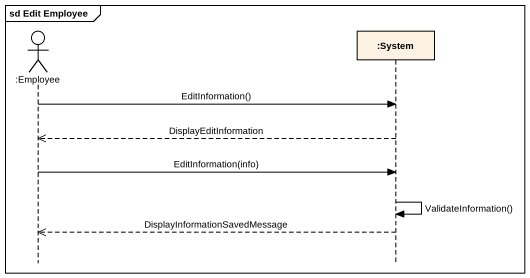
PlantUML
@startuml
mainframe sd Edit Employee
hide footbox
actor ":Employee" as Employee
participant ":System" as System

Employee -> System : EditInformation()
System -->> Employee : DisplayEditInformation
Employee -> System : EditInformation(info)
System -> System : ValidateInformation()
System -->> Employee : DisplayInformationSavedMessage
@enduml
